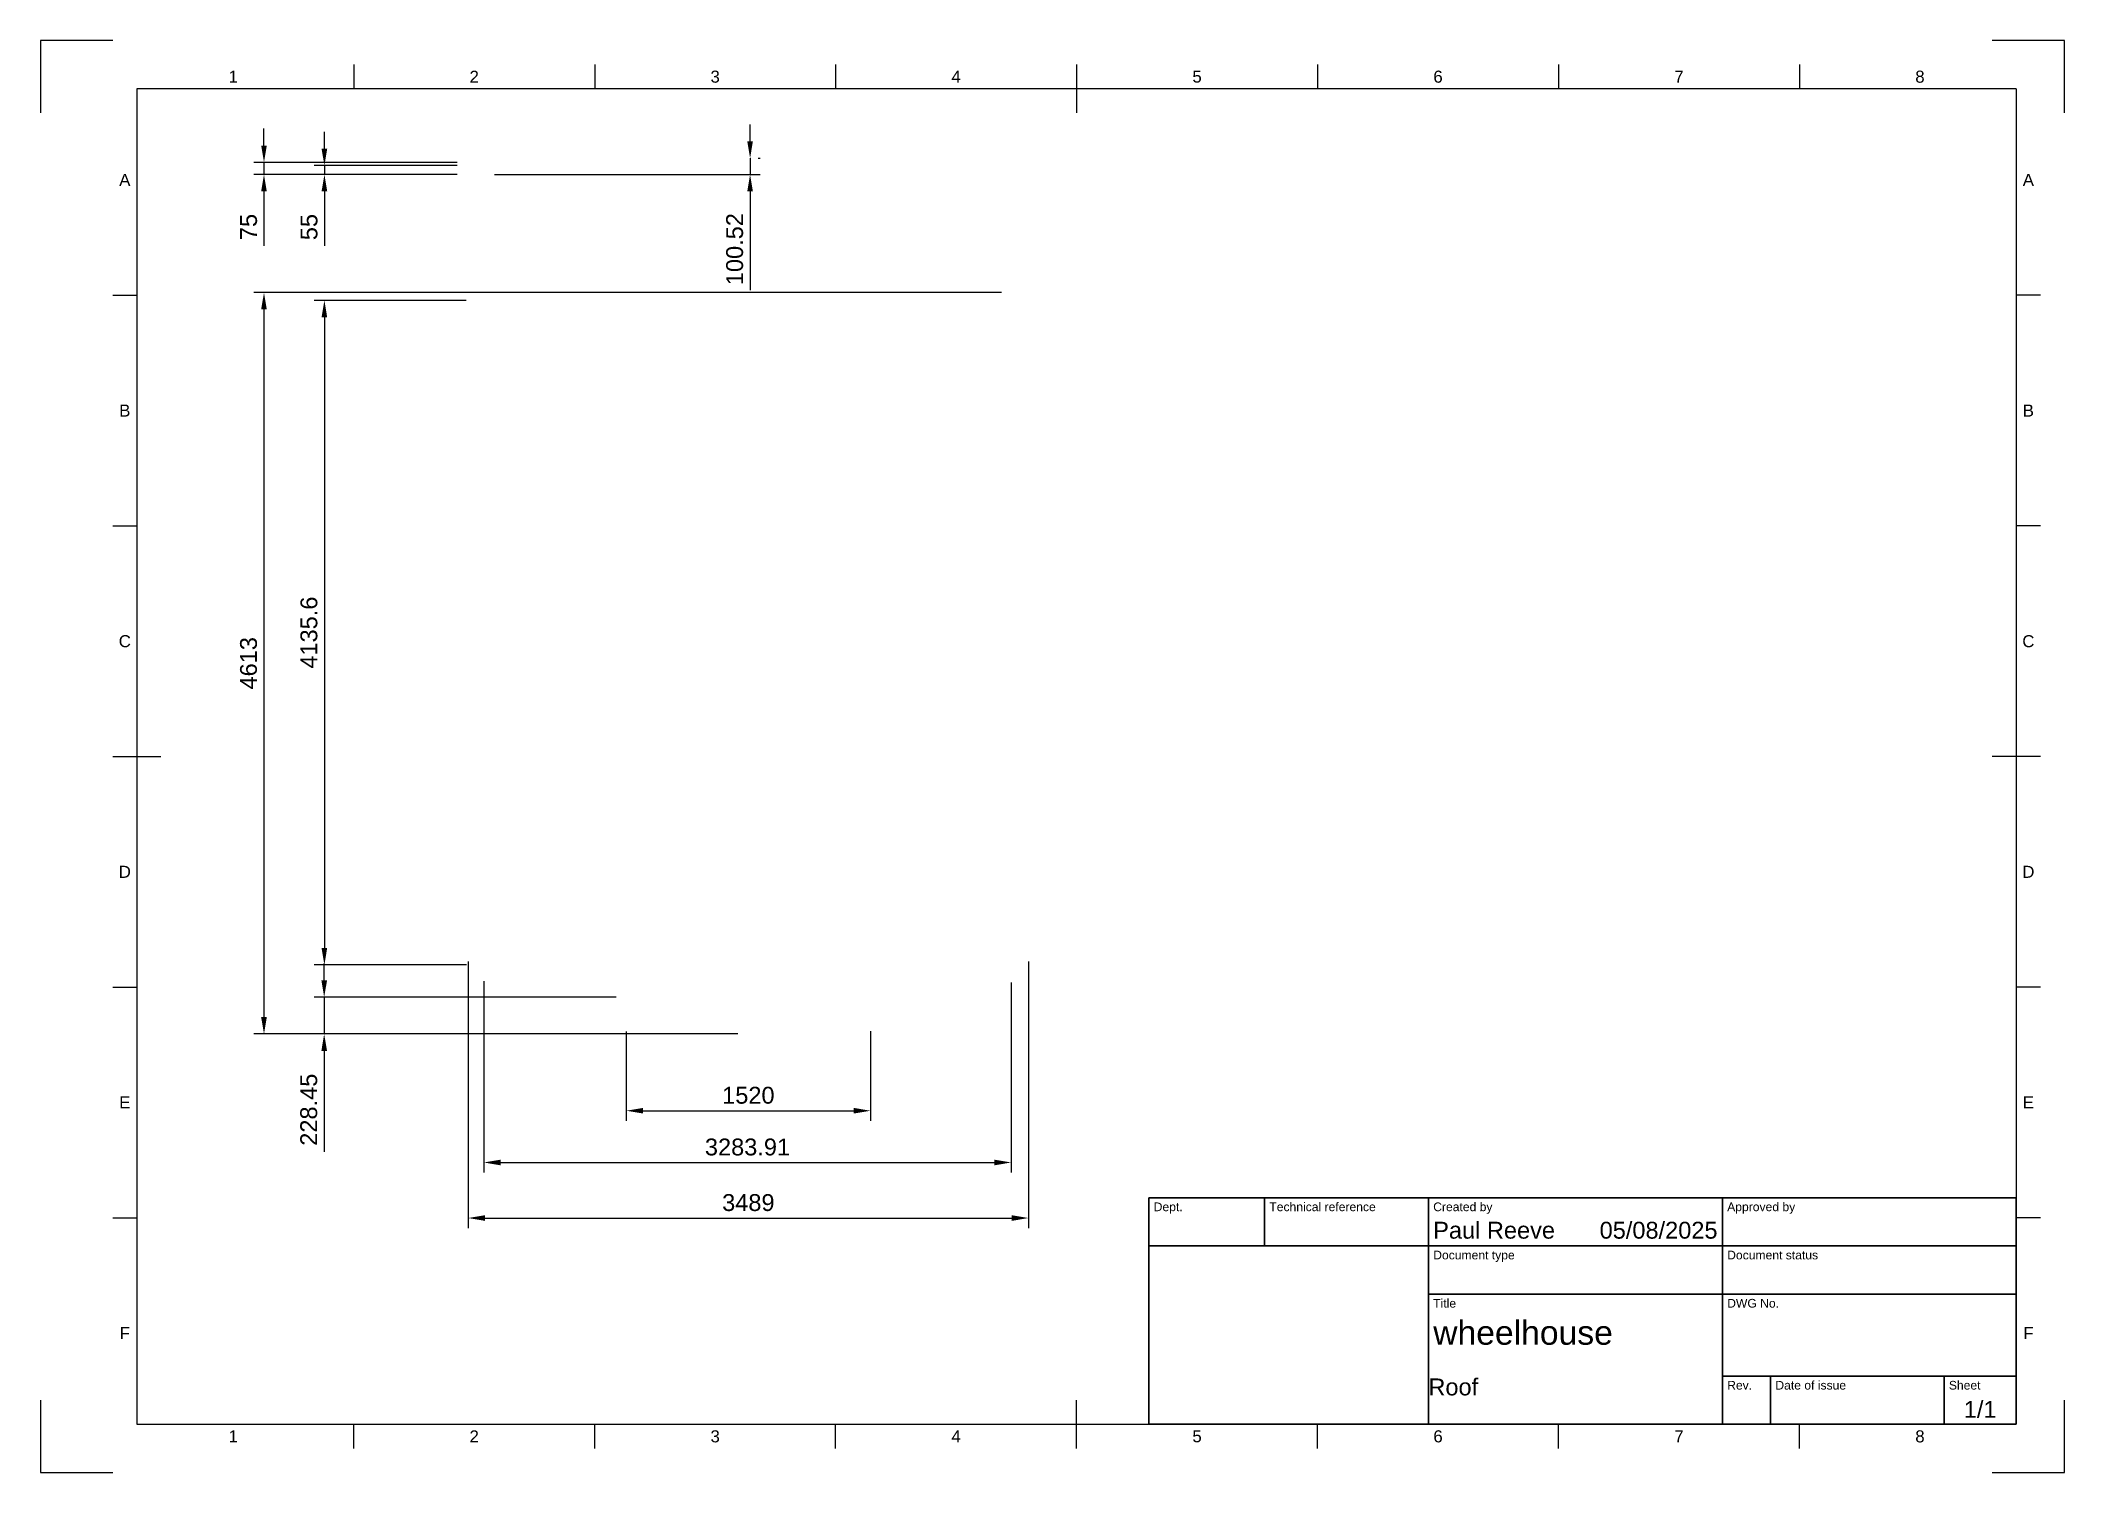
# Paper-space layout 'Sheet1' of a CAD drawing. Header units: millimetres. Extents: x 0 to 420, y 0 to 297.
import ezdxf
from ezdxf.enums import TextEntityAlignment as Align

# ---------------------------------------------------------------- set-up
doc = ezdxf.new("R2010")
doc.units = ezdxf.units.MM
doc.header["$LTSCALE"] = 0.75
for name, color, linetype, lineweight in [('BORDER', 7, 'Continuous', 25), ('FD_Dimensions', 7, 'Continuous', 25), ('Notes', 7, 'Continuous', 25), ('TITLEBLOCK', 7, 'Continuous', 35)]:
    doc.layers.add(name, color=color, linetype=linetype, lineweight=lineweight)
doc.styles.add('FusionTitle', font='Arial.ttf')
doc.styles.get("Standard").update_dxf_attribs({"font": 'Arial.ttf'})
doc.dimstyles.new('Dim-ISO-25', dxfattribs={"dimtxt": 3.5, "dimasz": 3.5, "dimexe": 2.1, "dimexo": 2.1, "dimgap": 1.4, "dimtad": 1, "dimzin": 12, "dimdsep": 46, "dimtxsty": 'Standard', "dimcen": 0, "dimazin": 3, "dimtp": 0.1, "dimtm": 0.1, "dimtfac": 0.714286, "dimtmove": 0, "dimatfit": 3, "dimfxl": 1, "dimtzin": 12, "dimarcsym": 0})

# ---------------------------------------------------------------- blocks, each defined once
blk = doc.blocks.new('ISO_A3_SHEET')
at = {"layer": 'BORDER'}
for p, q in [((65, 292), (65, 287)), ((115, 292), (115, 287)), ((165, 292), (165, 287)), ((215, 292), (215, 282)), ((265, 292), (265, 287)), ((315, 292), (315, 287)), ((365, 292), (365, 287)), ((410, 287), (20, 287)), ((20, 287), (20, 10)), ((410, 287), (410, 10)), ((15, 244.16666), (20, 244.16666)), ((415, 244.16666), (410, 244.16666)), ((15, 196.33333), (20, 196.33333)), ((415, 196.33333), (410, 196.33333)), ((15, 148.5), (25, 148.5)), ((415, 148.5), (405, 148.5)), ((15, 100.66667), (20, 100.66667)), ((415, 100.66667), (410, 100.66667)), ((15, 52.83334), (20, 52.83334)), ((415, 52.83334), (410, 52.83334)), ((215, 5), (215, 15)), ((20, 10), (410, 10)), ((65, 5), (65, 10)), ((115, 5), (115, 10)), ((165, 5), (165, 10)), ((265, 5), (265, 10)), ((315, 5), (315, 10)), ((365, 5), (365, 10))]:
    blk.add_line(p, q, dxfattribs=at)
at = {"layer": 'Defpoints'}
for p, q in [((15, 297), (0, 297)), ((0, 297), (0, 282)), ((420, 297), (405, 297)), ((420, 282), (420, 297)), ((0, 15), (0, 0)), ((420, 0), (420, 15)), ((0, 0), (15, 0)), ((405, 0), (420, 0))]:
    blk.add_line(p, q, dxfattribs=at)
at = {"layer": 'BORDER', "style": 'FusionTitle'}
for s, p in [('1', (40, 289.5)), ('2', (90, 289.5)), ('3', (140, 289.5)), ('4', (190, 289.5)), ('5', (240, 289.5)), ('6', (290, 289.5)), ('7', (340, 289.5)), ('8', (390, 289.5)), ('A', (17.5, 268.08333)), ('A', (412.5, 268.08333)), ('B', (17.5, 220.25)), ('B', (412.5, 220.25)), ('C', (17.5, 172.41667)), ('C', (412.5, 172.41667)), ('D', (17.5, 124.58334)), ('D', (412.5, 124.58334)), ('E', (17.5, 76.75001)), ('E', (412.5, 76.75001)), ('F', (17.5, 28.91668)), ('F', (412.5, 28.91668)), ('1', (40, 7.5)), ('2', (90, 7.5)), ('3', (140, 7.5)), ('4', (190, 7.5)), ('5', (240, 7.5)), ('6', (290, 7.5)), ('7', (340, 7.5)), ('8', (390, 7.5))]:
    blk.add_text(s, height=2.5, dxfattribs=at).set_placement(p, align=Align.MIDDLE)
blk = doc.blocks.new('ISO_TITLEBLOCK')
at = {"layer": 'TITLEBLOCK'}
for p, q in [((0, 47), (-180, 47)), ((-180, 47), (-180, 0)), ((-156, 37), (-156, 47)), ((-122, 0), (-122, 47)), ((-61, 0), (-61, 47)), ((0, 0), (0, 47)), ((-180, 37), (0, 37)), ((-122, 27), (0, 27)), ((-61, 10), (0, 10)), ((-51, 0), (-51, 10)), ((-15, 0), (-15, 10)), ((-180, 0), (0, 0))]:
    blk.add_line(p, q, dxfattribs=at)
at = {"layer": 'TITLEBLOCK', "style": 'FusionTitle'}
for s, p in [('Dept.', (-179, 46)), ('Technical reference', (-155, 46)), ('Created by', (-121, 46)), ('Approved by', (-60, 46)), ('Document type', (-121, 36)), ('Document status', (-60, 36)), ('Title', (-121, 26)), ('DWG No.', (-60, 26)), ('Rev.', (-60, 9)), ('Date of issue', (-50, 9)), ('Sheet', (-14, 9))]:
    blk.add_text(s, height=1.8, dxfattribs=at).set_placement(p, align=Align.TOP_LEFT)
for tag, height, p in [('DEPT', 3.5, (-179, 42)), ('TECHNICAL_REFERENCE', 3.5, (-155, 42)), ('CREATED_BY', 3.5, (-121, 42)), ('APPROVED_BY', 3.5, (-60, 42)), ('DOCUMENT_TYPE', 3.5, (-121, 32)), ('DOCUMENT_STATUS', 3.5, (-60, 32)), ('TITLE_1', 5, (-121, 21.5)), ('TITLE_2', 5, (-121, 14)), ('TITLE_3', 5, (-121, 6.5)), ('DATE_OF_ISSUE', 3.5, (-50, 5))]:
    blk.add_attdef(tag, text='', height=height, dxfattribs=at).set_placement(p, align=Align.TOP_LEFT)
for tag, p in [('CREATED_DATE', (-62, 42)), ('APPROVED_DATE', (-0.99, 42))]:
    blk.add_attdef(tag, text='', height=3.5, dxfattribs=at).set_placement(p, align=Align.TOP_RIGHT)
for tag, height, p in [('DRAWING_NUMBER', 5, (-30.5, 19.75)), ('REV', 3.5, (-56, 4.85)), ('SHEET', 3.5, (-7.5, 4.85))]:
    blk.add_attdef(tag, text='', height=height, dxfattribs=at).set_placement(p, align=Align.TOP_CENTER)
blk = doc.blocks.new('*D27')
at = {"layer": 'Defpoints', "color": 0, "transparency": 16777216}
for p in [(201.54, 244.71), (46.38, 90.95), (146.81, 90.95)]:
    blk.add_point(p, dxfattribs=at)
at = {"layer": 'FD_Dimensions', "color": 0, "lineweight": -2, "transparency": 16777216}
for p, q in [((199.44, 244.71), (44.28, 244.71)), ((46.38, 241.21), (46.38, 94.45)), ((144.71, 90.95), (44.28, 90.95))]:
    blk.add_line(p, q, dxfattribs=at)
at = {"layer": 'FD_Dimensions', "color": 0, "transparency": 16777216}
for points in [[(45.79, 241.21), (46.96, 241.21), (46.38, 244.71)], [(45.79, 94.45), (46.96, 94.45), (46.38, 90.95)]]:
    blk.add_solid(points, dxfattribs=at)
at = {"layer": 'FD_Dimensions', "color": 0, "transparency": 16777216, "insert": (43.19, 167.83), "char_height": 3.5, "attachment_point": 5, "rotation": 90}
blk.add_mtext('4613', dxfattribs=at)
blk = doc.blocks.new('*D28')
at = {"layer": 'Defpoints', "color": 0, "transparency": 16777216}
for p in [(90.41, 243.11), (58.91, 105.26), (90.51, 105.26)]:
    blk.add_point(p, dxfattribs=at)
at = {"layer": 'FD_Dimensions', "color": 0, "lineweight": -2, "transparency": 16777216}
for p, q in [((88.31, 243.11), (56.81, 243.11)), ((58.91, 239.61), (58.91, 108.76)), ((88.41, 105.26), (56.81, 105.26))]:
    blk.add_line(p, q, dxfattribs=at)
at = {"layer": 'FD_Dimensions', "color": 0, "transparency": 16777216}
for points in [[(58.33, 239.61), (59.49, 239.61), (58.91, 243.11)], [(58.33, 108.76), (59.49, 108.76), (58.91, 105.26)]]:
    blk.add_solid(points, dxfattribs=at)
at = {"layer": 'FD_Dimensions', "color": 0, "transparency": 16777216, "insert": (55.72, 174.19), "char_height": 3.5, "attachment_point": 5, "rotation": 90}
blk.add_mtext('4135.6', dxfattribs=at)
blk = doc.blocks.new('*D29')
at = {"layer": 'Defpoints', "color": 0, "transparency": 16777216}
for p in [(121.56, 98.56), (58.87, 90.95), (146.81, 90.95)]:
    blk.add_point(p, dxfattribs=at)
at = {"layer": 'FD_Dimensions', "color": 0, "lineweight": -2, "transparency": 16777216}
for p, q in [((58.87, 102.06), (58.87, 105.56)), ((119.46, 98.56), (56.77, 98.56)), ((58.87, 98.56), (58.87, 90.95)), ((144.71, 90.95), (56.77, 90.95)), ((58.87, 87.45), (58.87, 66.53))]:
    blk.add_line(p, q, dxfattribs=at)
at = {"layer": 'FD_Dimensions', "color": 0, "transparency": 16777216}
for points in [[(58.29, 102.06), (59.46, 102.06), (58.87, 98.56)], [(58.29, 87.45), (59.46, 87.45), (58.87, 90.95)]]:
    blk.add_solid(points, dxfattribs=at)
at = {"layer": 'FD_Dimensions', "color": 0, "transparency": 16777216, "insert": (55.68, 75.24), "char_height": 3.5, "attachment_point": 5, "rotation": 90}
blk.add_mtext('228.45', dxfattribs=at)
blk = doc.blocks.new('*D30')
at = {"layer": 'Defpoints', "color": 0, "transparency": 16777216}
for p in [(121.56, 93.56), (172.23, 93.6), (172.23, 75.03)]:
    blk.add_point(p, dxfattribs=at)
at = {"layer": 'FD_Dimensions', "color": 0, "lineweight": -2, "transparency": 16777216}
for p, q in [((121.56, 91.46), (121.56, 72.93)), ((172.23, 91.5), (172.23, 72.93)), ((125.06, 75.03), (168.73, 75.03))]:
    blk.add_line(p, q, dxfattribs=at)
at = {"layer": 'FD_Dimensions', "color": 0, "transparency": 16777216}
for points in [[(125.06, 75.62), (125.06, 74.45), (121.56, 75.03)], [(168.73, 75.62), (168.73, 74.45), (172.23, 75.03)]]:
    blk.add_solid(points, dxfattribs=at)
at = {"layer": 'FD_Dimensions', "color": 0, "transparency": 16777216, "insert": (146.89, 78.22), "char_height": 3.5, "attachment_point": 5}
blk.add_mtext('1520', dxfattribs=at)
blk = doc.blocks.new('*D31')
at = {"layer": 'Defpoints', "color": 0, "transparency": 16777216}
for p in [(88.74, 108.07), (205.04, 108.07), (205.04, 52.78)]:
    blk.add_point(p, dxfattribs=at)
at = {"layer": 'FD_Dimensions', "color": 0, "lineweight": -2, "transparency": 16777216}
for p, q in [((88.74, 105.97), (88.74, 50.68)), ((205.04, 105.97), (205.04, 50.68)), ((92.24, 52.78), (201.54, 52.78))]:
    blk.add_line(p, q, dxfattribs=at)
at = {"layer": 'FD_Dimensions', "color": 0, "transparency": 16777216}
for points in [[(92.24, 53.36), (92.24, 52.19), (88.74, 52.78)], [(201.54, 53.36), (201.54, 52.19), (205.04, 52.78)]]:
    blk.add_solid(points, dxfattribs=at)
at = {"layer": 'FD_Dimensions', "color": 0, "transparency": 16777216, "insert": (146.89, 55.96), "char_height": 3.5, "attachment_point": 5}
blk.add_mtext('3489', dxfattribs=at)
blk = doc.blocks.new('*D32')
at = {"layer": 'Defpoints', "color": 0, "transparency": 16777216}
for p in [(58.92, 269.22), (88.58, 271.05), (88.58, 269.22)]:
    blk.add_point(p, dxfattribs=at)
at = {"layer": 'FD_Dimensions', "color": 0, "lineweight": -2, "transparency": 16777216}
for p, q in [((58.92, 274.55), (58.92, 278.05)), ((86.48, 271.05), (56.82, 271.05)), ((86.48, 269.22), (56.82, 269.22)), ((58.92, 271.05), (58.92, 269.22)), ((58.92, 265.72), (58.92, 254.38))]:
    blk.add_line(p, q, dxfattribs=at)
at = {"layer": 'FD_Dimensions', "color": 0, "transparency": 16777216}
for points in [[(58.33, 274.55), (59.5, 274.55), (58.92, 271.05)], [(58.33, 265.72), (59.5, 265.72), (58.92, 269.22)]]:
    blk.add_solid(points, dxfattribs=at)
at = {"layer": 'FD_Dimensions', "color": 0, "transparency": 16777216, "insert": (55.74, 258.3), "char_height": 3.5, "attachment_point": 5, "rotation": 90}
blk.add_mtext('55', dxfattribs=at)
blk = doc.blocks.new('*D33')
at = {"layer": 'Defpoints', "color": 0, "transparency": 16777216}
for p in [(46.38, 271.72), (88.58, 271.72), (88.58, 269.22)]:
    blk.add_point(p, dxfattribs=at)
at = {"layer": 'FD_Dimensions', "color": 0, "lineweight": -2, "transparency": 16777216}
for p, q in [((46.38, 275.22), (46.38, 278.72)), ((86.48, 271.72), (44.28, 271.72)), ((86.48, 269.22), (44.28, 269.22)), ((46.38, 271.72), (46.38, 269.22)), ((46.38, 265.72), (46.38, 254.41))]:
    blk.add_line(p, q, dxfattribs=at)
at = {"layer": 'FD_Dimensions', "color": 0, "transparency": 16777216}
for points in [[(45.8, 275.22), (46.96, 275.22), (46.38, 271.72)], [(45.8, 265.72), (46.96, 265.72), (46.38, 269.22)]]:
    blk.add_solid(points, dxfattribs=at)
at = {"layer": 'FD_Dimensions', "color": 0, "transparency": 16777216, "insert": (43.2, 258.32), "char_height": 3.5, "attachment_point": 5, "rotation": 90}
blk.add_mtext('75', dxfattribs=at)
blk = doc.blocks.new('*D34')
at = {"layer": 'Defpoints', "color": 0, "transparency": 16777216}
for p in [(92.08, 269.22), (146.81, 272.57), (147.25, 272.57)]:
    blk.add_point(p, dxfattribs=at)
at = {"layer": 'FD_Dimensions', "color": 0, "lineweight": -2, "transparency": 16777216}
for p, q in [((147.25, 276.07), (147.25, 279.57)), ((94.18, 269.22), (149.35, 269.22)), ((147.25, 272.57), (147.25, 269.22)), ((148.91, 272.57), (149.35, 272.57)), ((147.25, 265.72), (147.25, 245.25))]:
    blk.add_line(p, q, dxfattribs=at)
at = {"layer": 'FD_Dimensions', "color": 0, "transparency": 16777216}
for points in [[(146.67, 276.07), (147.83, 276.07), (147.25, 272.57)], [(146.67, 265.72), (147.83, 265.72), (147.25, 269.22)]]:
    blk.add_solid(points, dxfattribs=at)
at = {"layer": 'FD_Dimensions', "color": 0, "transparency": 16777216, "insert": (144.06, 253.73), "char_height": 3.5, "attachment_point": 5, "rotation": 90}
blk.add_mtext('100.52', dxfattribs=at)
blk = doc.blocks.new('*D35')
at = {"layer": 'Defpoints', "color": 0, "transparency": 16777216}
for p in [(91.98, 104), (201.44, 103.73), (201.44, 64.3)]:
    blk.add_point(p, dxfattribs=at)
at = {"layer": 'FD_Dimensions', "color": 0, "lineweight": -2, "transparency": 16777216}
for p, q in [((91.98, 101.9), (91.98, 62.2)), ((201.44, 101.63), (201.44, 62.2)), ((95.48, 64.3), (197.94, 64.3))]:
    blk.add_line(p, q, dxfattribs=at)
at = {"layer": 'FD_Dimensions', "color": 0, "transparency": 16777216}
for points in [[(95.48, 64.88), (95.48, 63.71), (91.98, 64.3)], [(197.94, 64.88), (197.94, 63.71), (201.44, 64.3)]]:
    blk.add_solid(points, dxfattribs=at)
at = {"layer": 'FD_Dimensions', "color": 0, "transparency": 16777216, "insert": (146.71, 67.49), "char_height": 3.5, "attachment_point": 5}
blk.add_mtext('3283.91', dxfattribs=at)

psp = doc.layouts.new('Sheet1')

# ---------------------------------------------------------------- block references
at = {"layer": 'BORDER'}
psp.add_blockref('ISO_A3_SHEET', (0, 0), dxfattribs=at)
at = {"layer": 'TITLEBLOCK'}
psp.add_blockref('ISO_TITLEBLOCK', (410, 10), dxfattribs=at).add_auto_attribs({'CREATED_DATE': '05/08/2025', 'SHEET': '1/1', 'TITLE_1': 'wheelhouse', 'CREATED_BY': 'Paul Reeve'})

# ---------------------------------------------------------------- texts
at = {"layer": 'Notes', "insert": (288, 37), "char_height": 3.5, "attachment_point": 1}
psp.add_mtext_dynamic_manual_height_columns('\\P\\P\\PRoof', width=61, gutter_width=17.5, heights=[0], dxfattribs=at)

# ---------------------------------------------------------------- dimensions: what is measured, and where the dimension line sits
at = {"layer": 'FD_Dimensions'}
for base, p1, p2, picture, middle in [((46.37846, 271.72122), (88.57639, 269.22122), (88.57639, 271.72122), '*D33', (46.37846, 258.31559)), ((147.25087, 272.56681), (92.07639, 269.21621), (146.80972, 272.56681), '*D34', (147.25087, 253.73384))]:
    dim = psp.add_linear_dim(base=base, p1=p1, p2=p2, angle=90, dimstyle='Dim-ISO-25', override={"dimlfac": -30}, dxfattribs=at)
    dim.commit()
    dim.dimension.update_dxf_attribs({"geometry": picture, "text_midpoint": middle, "dimtype": 160})
for base, p1, p2, override, picture, middle in [((58.91828, 269.22122), (88.5765, 271.05455), (88.57639, 269.22122), {"dimlfac": -30}, '*D32', (55.73844, 258.30126)), ((46.37803, 90.94657), (201.54305, 244.71324), (146.80972, 90.94657), {"dimlfac": -30, "dimclrd": 0, "dimclre": 0}, '*D27', (43.18983, 167.82991)), ((58.90972, 105.25977), (90.40972, 243.11324), (90.50972, 105.25977), {"dimlfac": -30, "dimclrd": 0, "dimclre": 0}, '*D28', (55.72152, 174.1865)), ((58.87192, 90.94657), (121.55964, 98.56152), (146.80972, 90.94657), {"dimlfac": -30, "dimclrd": 0, "dimclre": 0}, '*D29', (55.68491, 75.23859))]:
    dim = psp.add_linear_dim(base=base, p1=p1, p2=p2, angle=90, dimstyle='Dim-ISO-25', override=override, dxfattribs=at)
    dim.commit()
    dim.dimension.update_dxf_attribs({"geometry": picture, "text_midpoint": middle})
for base, p1, p2, picture, middle in [((205.04305, 52.77552), (88.74305, 108.06756), (205.04305, 108.06943), '*D31', (146.89305, 52.77552)), ((201.44305, 64.29705), (91.97927, 104.00105), (201.44305, 103.72712), '*D35', (146.71116, 64.29705))]:
    dim = psp.add_linear_dim(base=base, p1=p1, p2=p2, dimstyle='Dim-ISO-25', override={"dimlfac": -30}, dxfattribs=at)
    dim.commit()
    dim.dimension.update_dxf_attribs({"geometry": picture, "text_midpoint": middle, "dimtype": 160})
dim = psp.add_linear_dim(base=(172.22639, 75.03286), p1=(121.55972, 93.56268), p2=(172.22639, 93.59771), dimstyle='Dim-ISO-25', override={"dimlfac": -30, "dimclrd": 0, "dimclre": 0}, dxfattribs=at)
dim.commit()
dim.dimension.update_dxf_attribs({"geometry": '*D30', "text_midpoint": (146.89305, 78.21987)})

doc.saveas('drawing.dxf')
